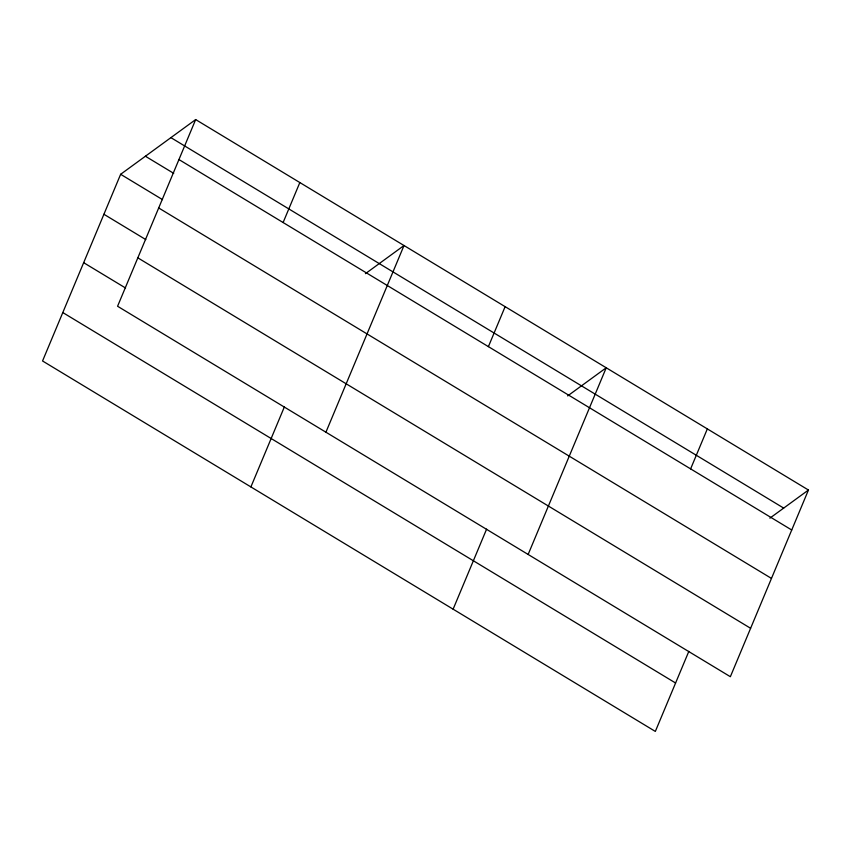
<?xml version="1.0" encoding="UTF-8"?>
<svg xmlns="http://www.w3.org/2000/svg" width="851" height="851" viewBox="0 0 851 851"><rect width="100%" height="100%" fill="white"/><g stroke="black" fill="none" stroke-linecap="round" stroke-linejoin="round"><path stroke-width="1.28" d="M195.666 119.576L117.576 306.254L730.36 676.705L808.45 490.027L195.666 119.576L120.64 174.295L42.55 360.973L655.334 731.424L688.821 651.387M283.117 222.526L299.839 182.55M250.896 486.921L284.383 406.884M325.922 432.202L404.012 245.524L365.441 273.66M488.4 346.634L505.122 306.658M453.115 609.178L486.602 529.131M528.141 554.458L606.231 367.781L567.66 395.917M690.618 468.88L707.341 428.904M769.878 518.163L808.45 490.027M170.902 137.628L783.686 508.09M178.944 159.552L791.728 530.003M145.393 156.233L173.71 173.349M120.64 174.295L162.53 199.623M158.69 207.963L771.474 578.414M103.918 214.271L145.808 239.599M137.83 257.842L750.614 628.293M83.664 262.682L125.565 288.01M62.804 312.562L675.588 683.013"/></g></svg>
